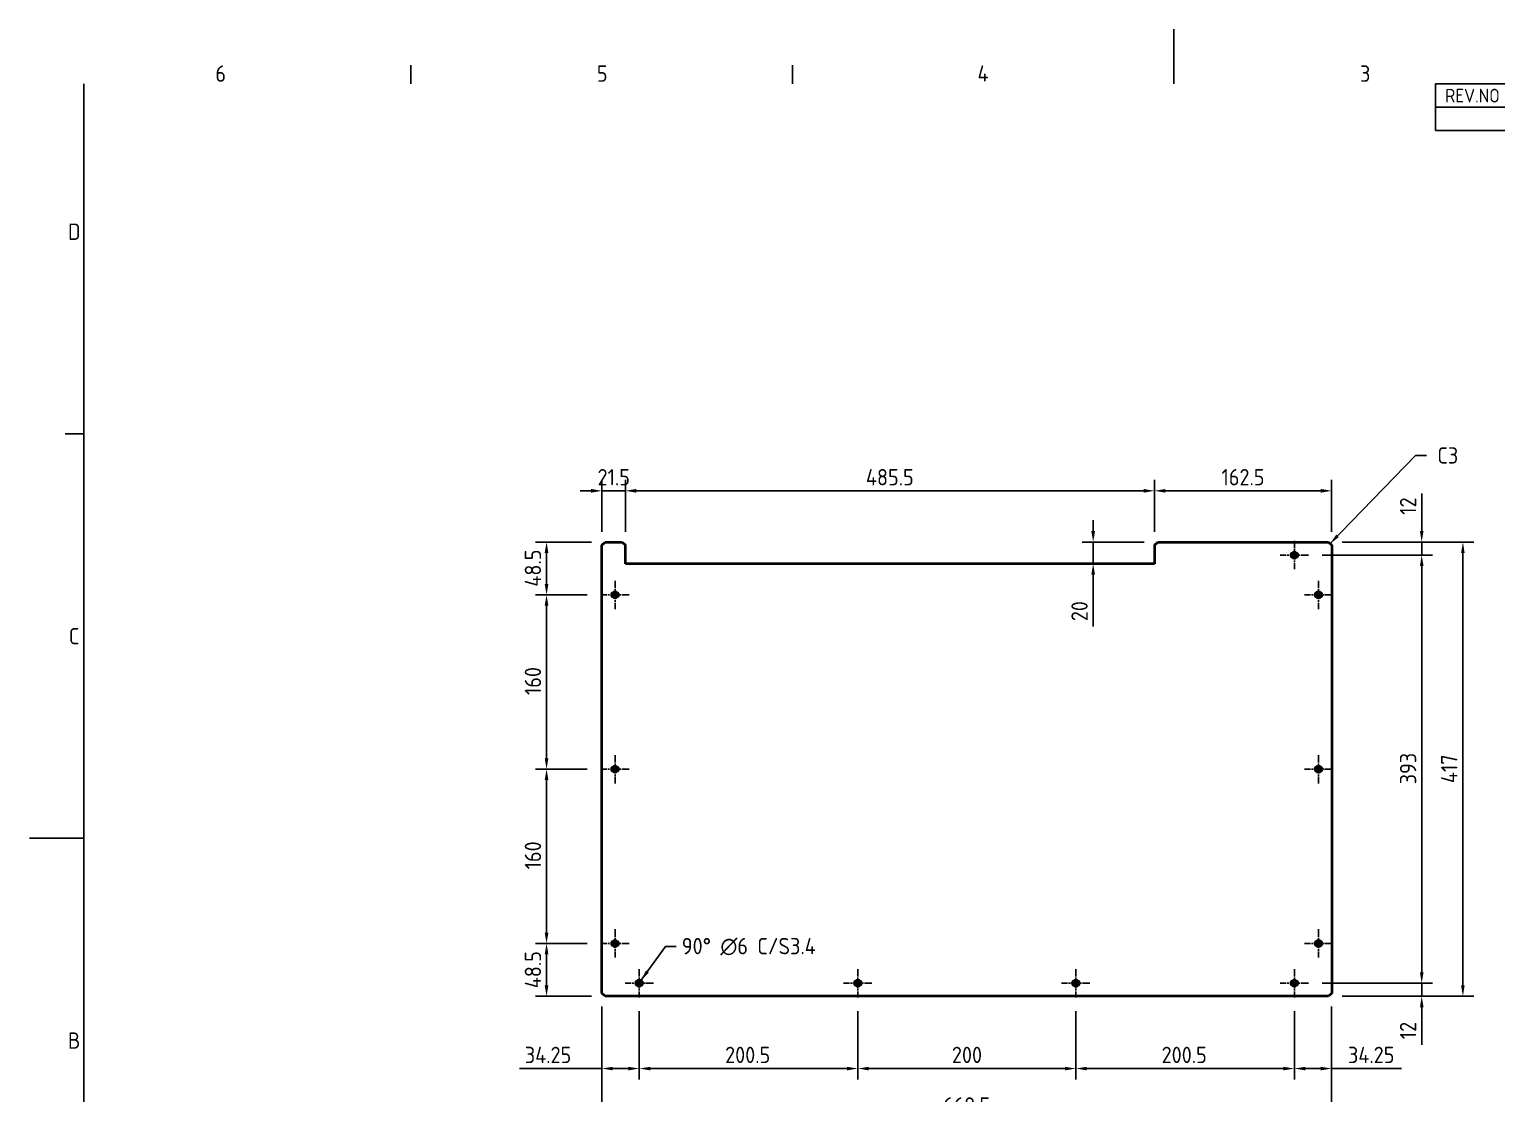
# Model space of a CAD drawing. Header units: millimetres. Extents: x 0 to 2100, y 0 to 1485.
# Drawn here: x 0 to 1346, y 508 to 1485 of the extents above; entities that cross this region are included whole.
import ezdxf

# ---------------------------------------------------------------- set-up
doc = ezdxf.new("R2010")
doc.units = ezdxf.units.MM
doc.header["$LTSCALE"] = 5
doc.linetypes.add('CHAIN', pattern=[0.3543, 0.2362, -0.0295, 0.0591, -0.0295])
doc.layers.get('0').update_dxf_attribs({"color": 3, "lineweight": 25})
for name, color, linetype, lineweight in [('가시적인 것(ISO)', 3, 'Continuous', 40), ('경계(ISO)', 7, 'Continuous', 25), ('기호(ISO)', 5, 'Continuous', 25), ('중심 표식(ISO)', 1, 'Continuous', 25), ('치수(ISO)', 2, 'Continuous', 25)]:
    doc.layers.add(name, color=color, linetype=linetype, lineweight=lineweight)
doc.styles.add('ISO ProportionalPSTEK', font='isocp.shx')
doc.styles.add('문자 텍스트_PSTEK_POSCO', font='isocp.shx')
doc.styles.add('치수 텍스트_PSTEK_POSCO', font='isocp.shx')
doc.dimstyles.new('치수_PSTEK_POSCO', dxfattribs={"dimscale": 5, "dimtxt": 3, "dimasz": 2, "dimexe": 2, "dimexo": 2.5, "dimgap": 1, "dimtad": 1, "dimrnd": 1e-08, "dimdsep": 46, "dimtxsty": '치수 텍스트_PSTEK_POSCO', "dimcen": 0.09, "dimdle": 10, "dimclrd": 7, "dimclre": 7, "dimclrt": 2, "dimadec": 1, "dimazin": 2, "dimtfac": 1, "dimtmove": 0, "dimatfit": 3, "dimfxl": 0, "dimtolj": 1, "dimlwd": -1, "dimlwe": -1, "dimarcsym": 0})
doc.dimstyles.new('치수_PSTEK_POSCO$7', dxfattribs={"dimscale": 5, "dimtxt": 3, "dimasz": 2, "dimexe": 2, "dimexo": 2.5, "dimgap": 1, "dimtad": 1, "dimrnd": 1e-08, "dimdsep": 46, "dimtxsty": '치수 텍스트_PSTEK_POSCO', "dimcen": 0.09, "dimdle": 10, "dimclrd": 7, "dimclre": 7, "dimclrt": 2, "dimadec": 1, "dimazin": 2, "dimtfac": 1, "dimtmove": 0, "dimatfit": 3, "dimfxl": 0, "dimtolj": 1, "dimlwd": -1, "dimlwe": -1, "dimarcsym": 0})

# ---------------------------------------------------------------- blocks, each defined once
blk = doc.blocks.new('경계 Default Border')
at = {"layer": '경계(ISO)'}
for p, q in [((70, 287), (70, 290.4)), ((140, 287), (140, 290.4)), ((10, 222.75), (6.6, 222.75))]:
    blk.add_line(p, q, dxfattribs=at)
at = {"layer": '경계(ISO)', "flags": 128}
for points in [[(210, 297), (210, 287)], [(10, 10), (10, 287)], [(0, 148.5), (10, 148.5)]]:
    blk.add_lwpolyline(points, dxfattribs=at)
at = {"layer": '경계(ISO)', "color": 2, "char_height": 3, "attachment_point": 7, "style": '문자 텍스트_PSTEK_POSCO'}
for s, insert in [('6', (34.14, 287.37)), ('5', (104.14, 287.37)), ('4', (173.97, 287.4)), ('3', (244.17, 287.37)), ('D', (7.08, 258.35)), ('C', (7.24, 184.1)), ('B', (7.08, 109.85))]:
    blk.add_mtext(s, dxfattribs=dict(at, insert=insert))
blk = doc.blocks.new('리비전 내역')
at = {"layer": '기호(ISO)'}
for p, q in [((258, 287), (410, 287)), ((258, 287), (258, 282.72)), ((273, 287), (273, 282.72)), ((288, 287), (288, 282.72)), ((365, 287), (365, 282.72)), ((380, 287), (380, 282.72)), ((395, 287), (395, 282.72)), ((410, 287), (410, 282.72)), ((258, 282.72), (410, 282.72)), ((258, 282.72), (258, 278.44)), ((273, 282.72), (273, 278.44)), ((288, 282.72), (288, 278.44)), ((365, 282.72), (365, 278.44)), ((380, 282.72), (380, 278.44)), ((395, 282.72), (395, 278.44)), ((410, 282.72), (410, 278.44)), ((258, 278.44), (410, 278.44))]:
    blk.add_line(p, q, dxfattribs=at)
at = {"layer": '기호(ISO)', "color": 2, "char_height": 2.5, "attachment_point": 7, "style": 'ISO ProportionalPSTEK'}
for s, insert in [('REV.NO', (259.79, 283.58)), ('DATE', (276.31, 283.58)), ('DESCRIPTION OF REVISION', (305.51, 283.58)), ('DRA.BY', (366.48, 283.58)), ('CH.BY', (382.86, 283.58)), ('APP.BY', (396.48, 283.58))]:
    blk.add_mtext(s, dxfattribs=dict(at, insert=insert))
blk = doc.blocks.new('*D22')
at = {"layer": 'Defpoints', "color": 0}
for p in [(525.3, 600.4), (559.6, 596.4), (559.6, 531.1)]:
    blk.add_point(p, dxfattribs=at)
at = {"layer": '치수(ISO)', "color": 7}
for p, q in [((525.3, 587.9), (525.3, 521.1)), ((559.6, 583.9), (559.6, 521.1)), ((525.3, 531.1), (449.6, 531.1)), ((549.6, 531.1), (535.3, 531.1))]:
    blk.add_line(p, q, dxfattribs=at)
for points in [[(535.3, 532.7), (535.3, 529.4), (525.3, 531.1)], [(549.6, 532.7), (549.6, 529.4), (559.6, 531.1)]]:
    blk.add_solid(points, dxfattribs=at)
at = {"layer": '치수(ISO)', "color": 2, "insert": (454.6, 543.6), "char_height": 15, "attachment_point": 4, "style": '치수 텍스트_PSTEK_POSCO'}
blk.add_mtext('\\A1;34.25', dxfattribs=at)
blk = doc.blocks.new('*D23')
at = {"layer": 'Defpoints', "color": 0}
for p in [(559.6, 596.4), (760.1, 596.4), (760.1, 531.1)]:
    blk.add_point(p, dxfattribs=at)
at = {"layer": '치수(ISO)', "color": 7}
for p, q in [((559.6, 583.9), (559.6, 521.1)), ((760.1, 583.9), (760.1, 521.1)), ((569.6, 531.1), (750.1, 531.1))]:
    blk.add_line(p, q, dxfattribs=at)
for points in [[(569.6, 532.7), (569.6, 529.4), (559.6, 531.1)], [(750.1, 532.7), (750.1, 529.4), (760.1, 531.1)]]:
    blk.add_solid(points, dxfattribs=at)
at = {"layer": '치수(ISO)', "color": 2, "insert": (638.3, 543.6), "char_height": 15, "attachment_point": 4, "style": '치수 텍스트_PSTEK_POSCO'}
blk.add_mtext('\\A1;200.5', dxfattribs=at)
blk = doc.blocks.new('*D24')
at = {"layer": 'Defpoints', "color": 0}
for p in [(960.1, 596.4), (1160.6, 596.4), (1160.6, 531.1)]:
    blk.add_point(p, dxfattribs=at)
at = {"layer": '치수(ISO)', "color": 7}
for p, q in [((960.1, 583.9), (960.1, 521.1)), ((1160.6, 583.9), (1160.6, 521.1)), ((970.1, 531.1), (1150.6, 531.1))]:
    blk.add_line(p, q, dxfattribs=at)
for points in [[(970.1, 532.7), (970.1, 529.4), (960.1, 531.1)], [(1150.6, 532.7), (1150.6, 529.4), (1160.6, 531.1)]]:
    blk.add_solid(points, dxfattribs=at)
at = {"layer": '치수(ISO)', "color": 2, "insert": (1038.8, 543.6), "char_height": 15, "attachment_point": 4, "style": '치수 텍스트_PSTEK_POSCO'}
blk.add_mtext('\\A1;200.5', dxfattribs=at)
blk = doc.blocks.new('*D25')
at = {"layer": 'Defpoints', "color": 0}
for p in [(1160.6, 596.4), (1194.8, 600.4), (1194.8, 531.1)]:
    blk.add_point(p, dxfattribs=at)
at = {"layer": '치수(ISO)', "color": 7}
for p, q in [((1160.6, 583.9), (1160.6, 521.1)), ((1194.8, 587.9), (1194.8, 521.1)), ((1170.6, 531.1), (1184.8, 531.1)), ((1194.8, 531.1), (1258.9, 531.1))]:
    blk.add_line(p, q, dxfattribs=at)
for points in [[(1170.6, 532.7), (1170.6, 529.4), (1160.6, 531.1)], [(1184.8, 532.7), (1184.8, 529.4), (1194.8, 531.1)]]:
    blk.add_solid(points, dxfattribs=at)
at = {"layer": '치수(ISO)', "color": 2, "insert": (1209.8, 543.6), "char_height": 15, "attachment_point": 4, "style": '치수 텍스트_PSTEK_POSCO'}
blk.add_mtext('\\A1;34.25', dxfattribs=at)
blk = doc.blocks.new('*D26')
at = {"layer": 'Defpoints', "color": 0}
for p in [(474.5, 645.9), (524.3, 645.9), (528.3, 597.4)]:
    blk.add_point(p, dxfattribs=at)
at = {"layer": '치수(ISO)', "color": 7}
for p, q in [((511.8, 645.9), (464.5, 645.9)), ((474.5, 607.4), (474.5, 635.9)), ((515.8, 597.4), (464.5, 597.4))]:
    blk.add_line(p, q, dxfattribs=at)
for points in [[(472.8, 635.9), (476.2, 635.9), (474.5, 645.9)], [(472.8, 607.4), (476.2, 607.4), (474.5, 597.4)]]:
    blk.add_solid(points, dxfattribs=at)
at = {"layer": '치수(ISO)', "color": 2, "insert": (462, 604.8), "char_height": 15, "attachment_point": 4, "rotation": 90, "style": '치수 텍스트_PSTEK_POSCO'}
blk.add_mtext('\\A1;48.5', dxfattribs=at)
blk = doc.blocks.new('*D27')
at = {"layer": 'Defpoints', "color": 0}
for p in [(474.5, 805.9), (524.3, 805.9), (524.3, 645.9)]:
    blk.add_point(p, dxfattribs=at)
at = {"layer": '치수(ISO)', "color": 7}
for p, q in [((511.8, 805.9), (464.5, 805.9)), ((474.5, 655.9), (474.5, 795.9)), ((511.8, 645.9), (464.5, 645.9))]:
    blk.add_line(p, q, dxfattribs=at)
for points in [[(472.8, 795.9), (476.2, 795.9), (474.5, 805.9)], [(472.8, 655.9), (476.2, 655.9), (474.5, 645.9)]]:
    blk.add_solid(points, dxfattribs=at)
at = {"layer": '치수(ISO)', "color": 2, "insert": (462, 713.9), "char_height": 15, "attachment_point": 4, "rotation": 90, "style": '치수 텍스트_PSTEK_POSCO'}
blk.add_mtext('\\A1;160', dxfattribs=at)
blk = doc.blocks.new('*D28')
at = {"layer": 'Defpoints', "color": 0}
for p in [(474.5, 965.9), (524.3, 965.9), (524.3, 805.9)]:
    blk.add_point(p, dxfattribs=at)
at = {"layer": '치수(ISO)', "color": 7}
for p, q in [((511.8, 965.9), (464.5, 965.9)), ((474.5, 815.9), (474.5, 955.9)), ((511.8, 805.9), (464.5, 805.9))]:
    blk.add_line(p, q, dxfattribs=at)
for points in [[(472.8, 955.9), (476.2, 955.9), (474.5, 965.9)], [(472.8, 815.9), (476.2, 815.9), (474.5, 805.9)]]:
    blk.add_solid(points, dxfattribs=at)
at = {"layer": '치수(ISO)', "color": 2, "insert": (462, 873.9), "char_height": 15, "attachment_point": 4, "rotation": 90, "style": '치수 텍스트_PSTEK_POSCO'}
blk.add_mtext('\\A1;160', dxfattribs=at)
blk = doc.blocks.new('*D29')
at = {"layer": 'Defpoints', "color": 0}
for p in [(474.5, 1014.4), (528.3, 1014.4), (524.3, 965.9)]:
    blk.add_point(p, dxfattribs=at)
at = {"layer": '치수(ISO)', "color": 7}
for p, q in [((515.8, 1014.4), (464.5, 1014.4)), ((474.5, 975.9), (474.5, 1004.4)), ((511.8, 965.9), (464.5, 965.9))]:
    blk.add_line(p, q, dxfattribs=at)
for points in [[(472.8, 1004.4), (476.2, 1004.4), (474.5, 1014.4)], [(472.8, 975.9), (476.2, 975.9), (474.5, 965.9)]]:
    blk.add_solid(points, dxfattribs=at)
at = {"layer": '치수(ISO)', "color": 2, "insert": (462, 973.4), "char_height": 15, "attachment_point": 4, "rotation": 90, "style": '치수 텍스트_PSTEK_POSCO'}
blk.add_mtext('\\A1;48.5', dxfattribs=at)
blk = doc.blocks.new('*D30')
at = {"layer": 'Defpoints', "color": 0}
for p in [(525.3, 600.4), (1194.8, 600.4), (1194.8, 484.7)]:
    blk.add_point(p, dxfattribs=at)
at = {"layer": '치수(ISO)', "color": 7}
for p, q in [((525.3, 587.9), (525.3, 474.7)), ((1194.8, 587.9), (1194.8, 474.7)), ((535.3, 484.7), (1184.8, 484.7))]:
    blk.add_line(p, q, dxfattribs=at)
for points in [[(535.3, 486.4), (535.3, 483), (525.3, 484.7)], [(1184.8, 486.4), (1184.8, 483), (1194.8, 484.7)]]:
    blk.add_solid(points, dxfattribs=at)
at = {"layer": '치수(ISO)', "color": 2, "insert": (838.3, 497.2), "char_height": 15, "attachment_point": 4, "style": '치수 텍스트_PSTEK_POSCO'}
blk.add_mtext('\\A1;669.5', dxfattribs=at)
blk = doc.blocks.new('*D31')
at = {"layer": 'Defpoints', "color": 0}
for p in [(1173.6, 609.4), (1277.4, 609.4), (1191.8, 597.4)]:
    blk.add_point(p, dxfattribs=at)
at = {"layer": '치수(ISO)', "color": 7}
for p, q in [((1277.4, 619.4), (1277.4, 629.4)), ((1186.1, 609.4), (1287.4, 609.4)), ((1277.4, 609.4), (1277.4, 597.4)), ((1204.3, 597.4), (1287.4, 597.4)), ((1277.4, 587.4), (1277.4, 553))]:
    blk.add_line(p, q, dxfattribs=at)
for points in [[(1275.8, 619.4), (1279.1, 619.4), (1277.4, 609.4)], [(1275.8, 587.4), (1279.1, 587.4), (1277.4, 597.4)]]:
    blk.add_solid(points, dxfattribs=at)
at = {"layer": '치수(ISO)', "color": 2, "insert": (1264.9, 558), "char_height": 15, "attachment_point": 4, "rotation": 90, "style": '치수 텍스트_PSTEK_POSCO'}
blk.add_mtext('\\A1;12', dxfattribs=at)
blk = doc.blocks.new('*D32')
at = {"layer": 'Defpoints', "color": 0}
for p in [(1173.6, 1002.4), (1277.4, 1002.4), (1173.6, 609.4)]:
    blk.add_point(p, dxfattribs=at)
at = {"layer": '치수(ISO)', "color": 7}
for p, q in [((1186.1, 1002.4), (1287.4, 1002.4)), ((1277.4, 619.4), (1277.4, 992.4)), ((1186.1, 609.4), (1287.4, 609.4))]:
    blk.add_line(p, q, dxfattribs=at)
for points in [[(1275.8, 992.4), (1279.1, 992.4), (1277.4, 1002.4)], [(1275.8, 619.4), (1279.1, 619.4), (1277.4, 609.4)]]:
    blk.add_solid(points, dxfattribs=at)
at = {"layer": '치수(ISO)', "color": 2, "insert": (1264.9, 792), "char_height": 15, "attachment_point": 4, "rotation": 90, "style": '치수 텍스트_PSTEK_POSCO'}
blk.add_mtext('\\A1;393', dxfattribs=at)
blk = doc.blocks.new('*D33')
at = {"layer": 'Defpoints', "color": 0}
for p in [(1191.8, 1014.4), (1277.4, 1014.4), (1173.6, 1002.4)]:
    blk.add_point(p, dxfattribs=at)
at = {"layer": '치수(ISO)', "color": 7}
for p, q in [((1277.4, 1024.4), (1277.4, 1058.8)), ((1204.3, 1014.4), (1287.4, 1014.4)), ((1277.4, 1002.4), (1277.4, 1014.4)), ((1186.1, 1002.4), (1287.4, 1002.4)), ((1277.4, 992.4), (1277.4, 982.4))]:
    blk.add_line(p, q, dxfattribs=at)
for points in [[(1275.8, 1024.4), (1279.1, 1024.4), (1277.4, 1014.4)], [(1275.8, 992.4), (1279.1, 992.4), (1277.4, 1002.4)]]:
    blk.add_solid(points, dxfattribs=at)
at = {"layer": '치수(ISO)', "color": 2, "insert": (1264.9, 1039.4), "char_height": 15, "attachment_point": 4, "rotation": 90, "style": '치수 텍스트_PSTEK_POSCO'}
blk.add_mtext('\\A1;12', dxfattribs=at)
blk = doc.blocks.new('*D34')
at = {"layer": 'Defpoints', "color": 0}
for p in [(1191.8, 1014.4), (1315.2, 1014.4), (1191.8, 597.4)]:
    blk.add_point(p, dxfattribs=at)
at = {"layer": '치수(ISO)', "color": 7}
for p, q in [((1204.3, 1014.4), (1325.2, 1014.4)), ((1315.2, 607.4), (1315.2, 1004.4)), ((1204.3, 597.4), (1325.2, 597.4))]:
    blk.add_line(p, q, dxfattribs=at)
for points in [[(1313.5, 1004.4), (1316.8, 1004.4), (1315.2, 1014.4)], [(1313.5, 607.4), (1316.8, 607.4), (1315.2, 597.4)]]:
    blk.add_solid(points, dxfattribs=at)
at = {"layer": '치수(ISO)', "color": 2, "insert": (1302.7, 793.1), "char_height": 15, "attachment_point": 4, "rotation": 90, "style": '치수 텍스트_PSTEK_POSCO'}
blk.add_mtext('\\A1;417', dxfattribs=at)
blk = doc.blocks.new('*D36')
at = {"layer": 'Defpoints', "color": 0}
for p in [(546.8, 1061.4), (525.3, 1011.4), (546.8, 1011.4)]:
    blk.add_point(p, dxfattribs=at)
at = {"layer": '치수(ISO)', "color": 7}
for p, q in [((525.3, 1023.9), (525.3, 1071.4)), ((546.8, 1023.9), (546.8, 1071.4)), ((515.3, 1061.4), (505.3, 1061.4)), ((525.3, 1061.4), (546.8, 1061.4)), ((556.8, 1061.4), (566.8, 1061.4))]:
    blk.add_line(p, q, dxfattribs=at)
for points in [[(515.3, 1063.1), (515.3, 1059.7), (525.3, 1061.4)], [(556.8, 1063.1), (556.8, 1059.7), (546.8, 1061.4)]]:
    blk.add_solid(points, dxfattribs=at)
at = {"layer": '치수(ISO)', "color": 2, "insert": (521.3, 1073.9), "char_height": 15, "attachment_point": 4, "style": '치수 텍스트_PSTEK_POSCO'}
blk.add_mtext('\\A1;21.5', dxfattribs=at)
blk = doc.blocks.new('*D37')
at = {"layer": 'Defpoints', "color": 0}
for p in [(1032.3, 1061.4), (546.8, 1011.4), (1032.3, 1011.4)]:
    blk.add_point(p, dxfattribs=at)
at = {"layer": '치수(ISO)', "color": 7}
for p, q in [((546.8, 1023.9), (546.8, 1071.4)), ((1032.3, 1023.9), (1032.3, 1071.4)), ((556.8, 1061.4), (1022.3, 1061.4))]:
    blk.add_line(p, q, dxfattribs=at)
for points in [[(556.8, 1063.1), (556.8, 1059.7), (546.8, 1061.4)], [(1022.3, 1063.1), (1022.3, 1059.7), (1032.3, 1061.4)]]:
    blk.add_solid(points, dxfattribs=at)
at = {"layer": '치수(ISO)', "color": 2, "insert": (767.5, 1073.9), "char_height": 15, "attachment_point": 4, "style": '치수 텍스트_PSTEK_POSCO'}
blk.add_mtext('\\A1;485.5', dxfattribs=at)
blk = doc.blocks.new('*D38')
at = {"layer": 'Defpoints', "color": 0}
for p in [(1194.8, 1061.4), (1032.3, 1011.4), (1194.8, 1011.4)]:
    blk.add_point(p, dxfattribs=at)
at = {"layer": '치수(ISO)', "color": 7}
for p, q in [((1032.3, 1023.9), (1032.3, 1071.4)), ((1194.8, 1023.9), (1194.8, 1071.4)), ((1042.3, 1061.4), (1184.8, 1061.4))]:
    blk.add_line(p, q, dxfattribs=at)
for points in [[(1042.3, 1063.1), (1042.3, 1059.7), (1032.3, 1061.4)], [(1184.8, 1063.1), (1184.8, 1059.7), (1194.8, 1061.4)]]:
    blk.add_solid(points, dxfattribs=at)
at = {"layer": '치수(ISO)', "color": 2, "insert": (1093.7, 1073.9), "char_height": 15, "attachment_point": 4, "style": '치수 텍스트_PSTEK_POSCO'}
blk.add_mtext('\\A1;162.5', dxfattribs=at)
blk = doc.blocks.new('*D39')
at = {"layer": 'Defpoints', "color": 0}
for p in [(976, 1014.4), (1035.3, 1014.4), (995.4, 994.4)]:
    blk.add_point(p, dxfattribs=at)
at = {"layer": '치수(ISO)', "color": 7}
for p, q in [((976, 1024.4), (976, 1034.4)), ((1022.8, 1014.4), (966, 1014.4)), ((976, 1014.4), (976, 994.4)), ((976, 984.4), (976, 936.7))]:
    blk.add_line(p, q, dxfattribs=at)
for points in [[(974.3, 1024.4), (977.7, 1024.4), (976, 1014.4)], [(974.3, 984.4), (977.7, 984.4), (976, 994.4)]]:
    blk.add_solid(points, dxfattribs=at)
at = {"layer": '치수(ISO)', "color": 2, "insert": (963.5, 941.7), "char_height": 15, "attachment_point": 4, "rotation": 90, "style": '치수 텍스트_PSTEK_POSCO'}
blk.add_mtext('\\A1;20', dxfattribs=at)
blk = doc.blocks.new('*D40')
at = {"layer": 'Defpoints', "color": 0}
for p in [(760.1, 596.4), (960.1, 596.4), (960.1, 531.1)]:
    blk.add_point(p, dxfattribs=at)
at = {"layer": '치수(ISO)', "color": 7}
for p, q in [((760.1, 583.9), (760.1, 521.1)), ((960.1, 583.9), (960.1, 521.1)), ((770.1, 531.1), (950.1, 531.1))]:
    blk.add_line(p, q, dxfattribs=at)
for points in [[(770.1, 532.7), (770.1, 529.4), (760.1, 531.1)], [(950.1, 532.7), (950.1, 529.4), (960.1, 531.1)]]:
    blk.add_solid(points, dxfattribs=at)
at = {"layer": '치수(ISO)', "color": 2, "insert": (846.4, 543.6), "char_height": 15, "attachment_point": 4, "style": '치수 텍스트_PSTEK_POSCO'}
blk.add_mtext('\\A1;200', dxfattribs=at)

msp = doc.modelspace()

# ---------------------------------------------------------------- linework, layer by layer
at = {"layer": '가시적인 것(ISO)'}
for p, q in [((525.31, 1011.387), (528.31, 1014.387)), ((525.31, 600.387), (525.31, 1011.387)), ((528.31, 1014.387), (543.81, 1014.387)), ((543.81, 1014.387), (546.81, 1011.387)), ((546.81, 994.387), (546.81, 1011.387)), ((1032.31, 1011.387), (1035.31, 1014.387)), ((1032.31, 1011.387), (1032.31, 994.387)), ((1035.31, 1014.387), (1191.81, 1014.387)), ((1191.81, 1014.387), (1194.81, 1011.387)), ((1194.81, 1011.387), (1194.81, 600.387)), ((1032.31, 994.387), (546.81, 994.387)), ((528.31, 597.387), (525.31, 600.387)), ((1191.81, 597.387), (528.31, 597.387)), ((1194.81, 600.387), (1191.81, 597.387))]:
    msp.add_line(p, q, dxfattribs=at)
for centre, radius in [((1160.56, 1002.387), 3), ((1160.56, 1002.387), 1.7), ((537.31, 965.887), 3), ((537.31, 965.887), 1.7), ((1182.81, 965.887), 3), ((1182.81, 965.887), 1.7), ((537.31, 805.887), 3), ((1182.81, 805.887), 3), ((537.31, 805.887), 1.7), ((1182.81, 805.887), 1.7), ((537.31, 645.887), 3), ((537.31, 645.887), 1.7), ((1182.81, 645.887), 3), ((1182.81, 645.887), 1.7), ((559.56, 609.387), 3), ((559.56, 609.387), 1.7), ((760.06, 609.387), 3), ((760.06, 609.387), 1.7), ((960.06, 609.387), 3), ((960.06, 609.387), 1.7), ((1160.56, 609.387), 3), ((1160.56, 609.387), 1.7)]:
    msp.add_circle(centre, radius, dxfattribs=at)
at = {"layer": '중심 표식(ISO)', "linetype": 'CHAIN', "ltscale": 5.778179}
for p, q in [((1160.56, 1015.387), (1160.56, 989.387)), ((1173.56, 1002.387), (1147.56, 1002.387)), ((537.31, 978.887), (537.31, 952.887)), ((1182.81, 978.887), (1182.81, 952.887)), ((550.31, 965.887), (524.31, 965.887)), ((1195.81, 965.887), (1169.81, 965.887)), ((537.31, 818.887), (537.31, 792.887)), ((1182.81, 818.887), (1182.81, 792.887)), ((550.31, 805.887), (524.31, 805.887)), ((1195.81, 805.887), (1169.81, 805.887)), ((537.31, 658.887), (537.31, 632.887)), ((1182.81, 658.887), (1182.81, 632.887)), ((550.31, 645.887), (524.31, 645.887)), ((1195.81, 645.887), (1169.81, 645.887)), ((559.56, 622.387), (559.56, 596.387)), ((760.06, 622.387), (760.06, 596.387)), ((960.06, 622.387), (960.06, 596.387)), ((1160.56, 622.387), (1160.56, 596.387)), ((572.56, 609.387), (546.56, 609.387)), ((773.06, 609.387), (747.06, 609.387)), ((973.06, 609.387), (947.06, 609.387)), ((1173.56, 609.387), (1147.56, 609.387))]:
    msp.add_line(p, q, dxfattribs=at)

# ---------------------------------------------------------------- block references
at = {"xscale": 5, "yscale": 5, "zscale": 5}
msp.add_blockref('경계 Default Border', (0, 0), dxfattribs=at)
at = {"layer": '기호(ISO)', "xscale": 5, "yscale": 5, "zscale": 5}
msp.add_blockref('리비전 내역', (0, 0), dxfattribs=at)

# ---------------------------------------------------------------- texts
at = {"layer": '기호(ISO)', "color": 2, "insert": (1291.792, 1093.868), "char_height": 15, "attachment_point": 4, "style": '치수 텍스트_PSTEK_POSCO'}
msp.add_mtext('{C3}', dxfattribs=at)
at = {"layer": '기호(ISO)', "color": 2, "insert": (598.567, 642.979), "char_height": 15, "width": 143.28815, "attachment_point": 4, "line_spacing_factor": 0.525, "style": '치수 텍스트_PSTEK_POSCO'}
msp.add_mtext('{90° \\fAIGDT|b0|i0;\\H15.0000;n\\fisocp|b0|i0;\\H15.0000;6 C/S3.4}', dxfattribs=at)

# ---------------------------------------------------------------- dimensions: what is measured, and where the dimension line sits
at = {"layer": '치수(ISO)', "color": 7}
for base, p1, p2, angle, override, picture, middle in [((546.81, 1061.387), (525.31, 1011.387), (546.81, 1011.387), 180, {"dimdec": 2, "dimtp": 0, "dimtm": 0, "dimtdec": 2, "dimtofl": 1, "dimatfit": 1}, '*D36', (536.06, 1061.387)), ((1032.31, 1061.387), (546.81, 1011.387), (1032.31, 1011.387), 180, {"dimdec": 2, "dimtp": 0, "dimtm": 0, "dimtdec": 2, "dimtofl": 0, "dimatfit": 1}, '*D37', (789.56, 1061.387)), ((1194.81, 1061.387), (1032.31, 1011.387), (1194.81, 1011.387), 180, {"dimdec": 2, "dimtp": 0, "dimtm": 0, "dimtdec": 2, "dimtofl": 0, "dimatfit": 1}, '*D38', (1113.56, 1061.387)), ((1277.446, 1014.387), (1173.56, 1002.387), (1191.81, 1014.387), 90, {"dimdec": 2, "dimtp": 0, "dimtm": 0, "dimtdec": 2, "dimtofl": 1, "dimatfit": 1}, '*D33', (1277.446, 1046.587)), ((976.012, 1014.387), (995.443, 994.387), (1035.31, 1014.387), 90, {"dimdec": 2, "dimse1": 1, "dimtp": 0, "dimtm": 0, "dimtdec": 2, "dimtofl": 1, "dimatfit": 1}, '*D39', (976.012, 950.149)), ((474.49, 1014.387), (524.31, 965.887), (528.31, 1014.387), 90, {"dimdec": 2, "dimtp": 0, "dimtm": 0, "dimtdec": 2, "dimtofl": 0, "dimatfit": 1}, '*D29', (474.49, 990.187)), ((1315.168, 1014.387), (1191.81, 597.387), (1191.81, 1014.387), 90, {"dimdec": 2, "dimtp": 0, "dimtm": 0, "dimtdec": 2, "dimtofl": 0, "dimatfit": 1}, '*D34', (1315.168, 805.887)), ((1277.446, 1002.387), (1173.56, 609.387), (1173.56, 1002.387), 90, {"dimdec": 2, "dimtp": 0, "dimtm": 0, "dimtdec": 2, "dimtofl": 0, "dimatfit": 1}, '*D32', (1277.446, 805.887)), ((474.49, 965.887), (524.31, 805.887), (524.31, 965.887), 90, {"dimdec": 2, "dimtp": 0, "dimtm": 0, "dimtdec": 2, "dimtofl": 0, "dimatfit": 1}, '*D28', (474.49, 885.937)), ((474.49, 805.887), (524.31, 645.887), (524.31, 805.887), 90, {"dimdec": 2, "dimtp": 0, "dimtm": 0, "dimtdec": 2, "dimtofl": 0, "dimatfit": 1}, '*D27', (474.49, 725.937)), ((474.49, 645.887), (528.31, 597.387), (524.31, 645.887), 90, {"dimdec": 2, "dimtp": 0, "dimtm": 0, "dimtdec": 2, "dimtofl": 0, "dimatfit": 1}, '*D26', (474.49, 621.587)), ((1277.446, 609.387), (1191.81, 597.387), (1173.56, 609.387), 90, {"dimdec": 2, "dimtp": 0, "dimtm": 0, "dimtdec": 2, "dimtofl": 1, "dimatfit": 1}, '*D31', (1277.446, 565.186)), ((559.56, 531.063), (525.31, 600.387), (559.56, 596.387), 180, {"dimdec": 2, "dimtp": 0, "dimtm": 0, "dimtdec": 2, "dimtofl": 0, "dimatfit": 2}, '*D22', (476.708, 531.063)), ((760.06, 531.063), (559.56, 596.387), (760.06, 596.387), 180, {"dimdec": 2, "dimtp": 0, "dimtm": 0, "dimtdec": 2, "dimtofl": 0, "dimatfit": 1}, '*D23', (659.81, 531.063)), ((960.06, 531.063), (760.06, 596.387), (960.06, 596.387), 180, {"dimdec": 2, "dimtp": 0, "dimtm": 0, "dimtdec": 2, "dimtofl": 0, "dimatfit": 1}, '*D40', (860.06, 531.063)), ((1160.56, 531.063), (960.06, 596.387), (1160.56, 596.387), 180, {"dimdec": 2, "dimtp": 0, "dimtm": 0, "dimtdec": 2, "dimtofl": 0, "dimatfit": 1}, '*D24', (1060.31, 531.063)), ((1194.81, 531.063), (1160.56, 596.387), (1194.81, 600.387), 180, {"dimdec": 2, "dimtp": 0, "dimtm": 0, "dimtdec": 2, "dimtofl": 0, "dimatfit": 2}, '*D25', (1231.871, 531.063))]:
    dim = msp.add_linear_dim(base=base, p1=p1, p2=p2, angle=angle, dimstyle='치수_PSTEK_POSCO', override=override, dxfattribs=at)
    dim.commit()
    dim.dimension.update_dxf_attribs({"geometry": picture, "text_midpoint": middle, "dimtype": 160})
dim = msp.add_linear_dim(base=(1194.81, 484.697), p1=(525.31, 600.387), p2=(1194.81, 600.387), dimstyle='치수_PSTEK_POSCO', override={"dimdec": 2, "dimtp": 0, "dimtm": 0, "dimtdec": 2, "dimtofl": 0, "dimatfit": 1}, dxfattribs=at)
dim.commit()
dim.dimension.update_dxf_attribs({"geometry": '*D30', "text_midpoint": (860.06, 484.697), "dimtype": 160})

# ---------------------------------------------------------------- leaders
at = {"layer": '기호(ISO)', "color": 7, "annotation_type": 0, "has_hookline": 1, "hookline_direction": 0}
for points, text_width in [([(1193.31, 1012.887), (1271.792, 1093.868), (1281.792, 1093.868)], 17.82), ([(561.06, 611.985), (583.567, 642.979), (593.567, 642.979)], 134.142)]:
    msp.add_leader(points, dimstyle='치수_PSTEK_POSCO$7', override={"dimtad": 0}, dxfattribs=dict(at, text_width=text_width))

doc.saveas('drawing.dxf')
